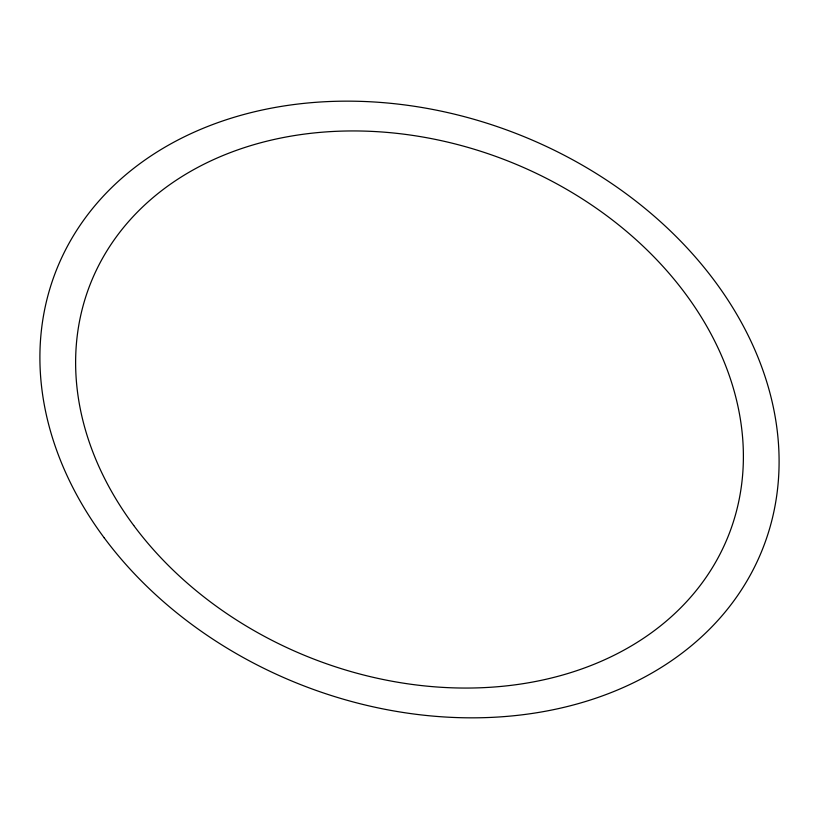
<?xml version="1.0" encoding="UTF-8"?>
<svg xmlns="http://www.w3.org/2000/svg" width="819" height="819" viewBox="0 0 819 819"><rect width="100%" height="100%" fill="white"/><g stroke="black" fill="none" stroke-linecap="round" stroke-linejoin="round"><path stroke-width="1.23" d="M104.238 537.878A379.658 295.874 21.4 0 0 742.577 588.103A379.658 295.874 21.4 0 0 381.685 102.518A379.658 295.874 21.4 0 0 104.238 537.878M133.732 525.47A342.966 267.291 21.4 0 0 710.401 570.843A342.966 267.291 21.4 0 0 384.367 132.176A342.966 267.291 21.4 0 0 133.732 525.47"/></g></svg>
